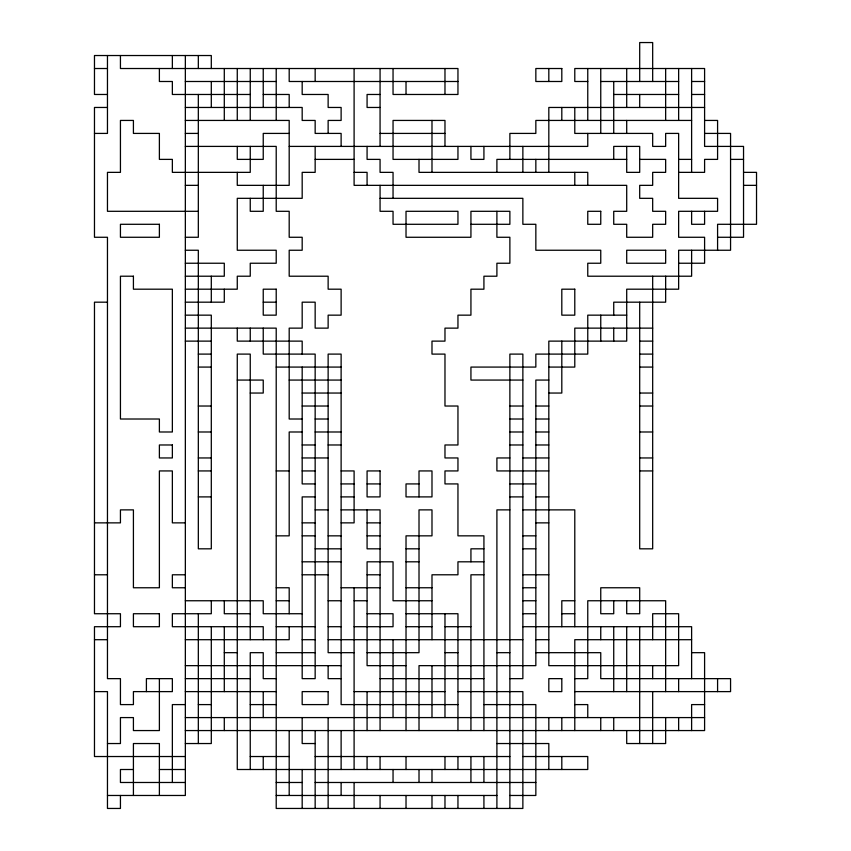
<?xml version="1.0" encoding="UTF-8"?>
<svg xmlns="http://www.w3.org/2000/svg" width="851" height="851" viewBox="0 0 851 851"><rect width="100%" height="100%" fill="white"/><g stroke="black" fill="none" stroke-linecap="round" stroke-linejoin="round"><path stroke-width="1.28" d="M94.472 68.516L107.46 68.516M185.348 81.494L276.213 81.494M457.955 81.494L289.191 81.494L289.191 68.516M587.764 81.494L574.787 81.494L574.787 68.516L704.596 68.516L704.596 146.404L743.54 146.404L743.54 237.269L717.584 237.269M600.753 81.494L678.641 81.494M691.618 81.494L704.596 81.494M107.46 94.472L94.472 94.472L94.472 55.528L211.303 55.528L211.303 68.516M250.247 94.472L172.359 94.472L172.359 81.494L159.382 81.494L159.382 68.516M263.236 94.472L289.191 94.472L289.191 107.46M380.067 94.472L367.079 94.472L367.079 107.46L380.067 107.46M613.731 94.472L678.641 94.472M691.618 94.472L704.596 94.472M107.46 107.46L94.472 107.46L94.472 237.269L107.46 237.269L107.46 678.641L120.438 678.641L120.438 704.596L133.416 704.596L133.416 691.618L172.359 691.618L172.359 678.641L146.404 678.641L146.404 691.618M185.348 107.46L302.179 107.46L302.179 120.438L315.157 120.438L315.157 133.416L341.123 133.416L341.123 146.404M704.596 107.46L548.821 107.46L548.821 172.359M185.348 120.438L289.191 120.438L289.191 185.348L237.269 185.348L237.269 172.359M691.618 120.438L535.843 120.438L535.843 133.416L509.877 133.416L509.877 159.382M704.596 120.438L717.584 120.438L717.584 159.382L704.596 159.382L704.596 172.359L678.641 172.359M94.472 133.416L107.46 133.416L107.46 55.528M185.348 133.416L198.326 133.416M289.191 133.416L263.236 133.416L263.236 159.382L237.269 159.382L237.269 146.404M380.067 133.416L444.977 133.416M704.596 133.416L730.562 133.416L730.562 250.247L678.641 250.247L678.641 289.191L626.708 289.191L626.708 341.123L548.821 341.123L548.821 665.652L678.641 665.652L678.641 613.731L652.674 613.731L652.674 639.697M185.348 146.404L276.213 146.404L276.213 211.303L289.191 211.303L289.191 237.269L302.179 237.269L302.179 250.247L289.191 250.247L289.191 276.213L328.135 276.213L328.135 289.191L341.123 289.191L341.123 315.157L328.135 315.157L328.135 328.135L315.157 328.135L315.157 302.179L302.179 302.179L302.179 328.135L289.191 328.135L289.191 419.011L302.179 419.011M289.191 146.404L587.764 146.404L587.764 133.416M315.157 159.382L354.101 159.382M626.708 159.382L496.899 159.382L496.899 172.359M639.697 159.382L665.652 159.382L665.652 172.359L652.674 172.359L652.674 185.348L639.697 185.348L639.697 198.326L652.674 198.326L652.674 211.303L665.652 211.303L665.652 224.292L652.674 224.292L652.674 237.269L626.708 237.269L626.708 224.292L613.731 224.292L613.731 211.303L626.708 211.303L626.708 185.348L354.101 185.348L354.101 68.516M678.641 159.382L691.618 159.382M730.562 159.382L743.54 159.382M354.101 172.359L367.079 172.359L367.079 185.348M743.54 172.359L756.528 172.359L756.528 224.292L717.584 224.292L717.584 250.247M185.348 185.348L198.326 185.348M743.54 185.348L756.528 185.348M380.067 198.326L522.865 198.326L522.865 224.292L535.843 224.292L535.843 250.247L600.753 250.247L600.753 263.236L587.764 263.236L587.764 276.213L691.618 276.213L691.618 250.247M198.326 211.303L107.46 211.303L107.46 172.359L120.438 172.359L120.438 120.438L133.416 120.438L133.416 133.416L159.382 133.416L159.382 159.382L172.359 159.382L172.359 172.359L250.247 172.359L250.247 146.404M470.933 224.292L509.877 224.292L509.877 211.303L470.933 211.303L470.933 237.269L406.023 237.269L406.023 211.303L457.955 211.303L457.955 224.292L393.045 224.292L393.045 211.303L380.067 211.303L380.067 185.348M185.348 237.269L198.326 237.269L198.326 94.472M185.348 250.247L198.326 250.247L198.326 548.821L211.303 548.821L211.303 315.157L185.348 315.157M185.348 263.236L224.292 263.236L224.292 276.213L185.348 276.213M678.641 263.236L704.596 263.236L704.596 237.269L678.641 237.269L678.641 211.303L717.584 211.303L717.584 198.326L678.641 198.326L678.641 133.416L665.652 133.416L665.652 146.404L652.674 146.404L652.674 133.416L574.787 133.416L574.787 107.46M185.348 289.191L237.269 289.191L237.269 276.213L250.247 276.213L250.247 263.236L276.213 263.236L276.213 250.247L237.269 250.247L237.269 198.326L302.179 198.326L302.179 172.359L315.157 172.359L315.157 146.404M107.46 302.179L94.472 302.179L94.472 613.731L120.438 613.731L120.438 626.708L94.472 626.708L94.472 756.528L185.348 756.528M185.348 302.179L224.292 302.179L224.292 289.191M263.236 302.179L276.213 302.179M626.708 315.157L587.764 315.157L587.764 354.101L535.843 354.101L535.843 367.079L470.933 367.079L470.933 380.067L522.865 380.067M185.348 328.135L276.213 328.135L276.213 808.45L522.865 808.45L522.865 691.618L457.955 691.618M652.674 328.135L574.787 328.135L574.787 367.079L548.821 367.079M185.348 341.123L211.303 341.123M639.697 341.123L652.674 341.123M198.326 354.101L211.303 354.101M639.697 354.101L652.674 354.101M198.326 367.079L211.303 367.079M276.213 367.079L341.123 367.079M639.697 367.079L652.674 367.079M237.269 380.067L263.236 380.067L263.236 393.045L250.247 393.045M289.191 380.067L341.123 380.067M548.821 380.067L535.843 380.067L535.843 665.652L419.011 665.652L419.011 730.562M302.179 393.045L341.123 393.045M548.821 393.045L561.809 393.045L561.809 341.123M639.697 393.045L652.674 393.045M198.326 406.023L211.303 406.023M302.179 406.023L328.135 406.023M509.877 406.023L522.865 406.023M535.843 406.023L548.821 406.023M639.697 406.023L652.674 406.023M315.157 419.011L328.135 419.011M509.877 419.011L522.865 419.011M535.843 419.011L548.821 419.011M198.326 431.989L211.303 431.989M302.179 431.989L289.191 431.989L289.191 535.843L276.213 535.843M315.157 431.989L341.123 431.989M509.877 431.989L522.865 431.989M535.843 431.989L548.821 431.989M639.697 431.989L652.674 431.989M302.179 444.977L315.157 444.977M328.135 444.977L341.123 444.977M509.877 444.977L522.865 444.977M535.843 444.977L548.821 444.977M198.326 457.955L211.303 457.955M302.179 457.955L328.135 457.955M509.877 457.955L496.899 457.955L496.899 470.933L548.821 470.933M522.865 457.955L548.821 457.955M639.697 457.955L652.674 457.955M198.326 470.933L211.303 470.933M276.213 470.933L289.191 470.933M302.179 470.933L315.157 470.933M341.123 470.933L354.101 470.933L354.101 522.865L341.123 522.865M639.697 470.933L652.674 470.933M315.157 483.921L302.179 483.921L302.179 367.079M341.123 483.921L354.101 483.921M367.079 483.921L380.067 483.921M419.011 483.921L406.023 483.921L406.023 496.899L431.989 496.899L431.989 470.933L419.011 470.933L419.011 496.899M509.877 483.921L535.843 483.921M198.326 496.899L211.303 496.899M315.157 496.899L302.179 496.899L302.179 678.641L315.157 678.641L315.157 354.101L263.236 354.101L263.236 328.135M341.123 496.899L354.101 496.899M509.877 496.899L522.865 496.899M535.843 496.899L548.821 496.899M315.157 509.877L328.135 509.877M341.123 509.877L380.067 509.877L380.067 730.562M509.877 509.877L496.899 509.877L496.899 808.45M522.865 509.877L574.787 509.877L574.787 626.708M94.472 522.865L120.438 522.865L120.438 509.877L133.416 509.877L133.416 587.764L159.382 587.764L159.382 470.933L172.359 470.933L172.359 522.865L185.348 522.865M302.179 522.865L315.157 522.865M367.079 522.865L380.067 522.865M535.843 522.865L548.821 522.865M302.179 535.843L315.157 535.843M328.135 535.843L341.123 535.843M367.079 535.843L380.067 535.843M522.865 535.843L535.843 535.843M315.157 548.821L341.123 548.821M380.067 548.821L367.079 548.821L367.079 509.877M406.023 548.821L419.011 548.821M483.921 548.821L470.933 548.821L470.933 561.809M522.865 548.821L535.843 548.821M302.179 561.809L341.123 561.809M406.023 561.809L419.011 561.809M483.921 561.809L457.955 561.809L457.955 574.787L431.989 574.787L431.989 639.697M94.472 574.787L107.46 574.787M185.348 574.787L172.359 574.787L172.359 587.764L185.348 587.764M302.179 574.787L328.135 574.787M367.079 574.787L380.067 574.787M483.921 574.787L470.933 574.787L470.933 730.562M522.865 574.787L548.821 574.787M276.213 587.764L289.191 587.764L289.191 613.731M341.123 587.764L380.067 587.764M406.023 587.764L431.989 587.764M522.865 587.764L535.843 587.764M185.348 600.753L263.236 600.753L263.236 613.731L302.179 613.731M276.213 600.753L289.191 600.753M328.135 600.753L341.123 600.753M354.101 600.753L367.079 600.753M431.989 600.753L393.045 600.753L393.045 561.809L367.079 561.809L367.079 665.652L406.023 665.652M522.865 600.753L535.843 600.753M574.787 600.753L561.809 600.753L561.809 626.708M250.247 613.731L224.292 613.731L224.292 600.753M367.079 613.731L393.045 613.731L393.045 626.708L354.101 626.708M406.023 613.731L457.955 613.731L457.955 730.562M522.865 613.731L535.843 613.731M561.809 613.731L574.787 613.731M276.213 626.708L315.157 626.708M328.135 626.708L341.123 626.708M406.023 626.708L431.989 626.708M444.977 626.708L470.933 626.708M522.865 626.708L691.618 626.708L691.618 678.641M94.472 639.697L107.46 639.697M185.348 639.697L289.191 639.697L289.191 626.708M302.179 639.697L315.157 639.697M328.135 639.697L522.865 639.697M535.843 639.697L548.821 639.697M691.618 639.697L574.787 639.697L574.787 730.562M224.292 652.674L237.269 652.674M276.213 652.674L315.157 652.674M354.101 652.674L328.135 652.674L328.135 354.101L341.123 354.101L341.123 704.596L457.955 704.596M367.079 652.674L419.011 652.674L419.011 509.877L431.989 509.877L431.989 535.843L406.023 535.843L406.023 730.562M444.977 652.674L457.955 652.674M496.899 652.674L509.877 652.674M535.843 652.674L600.753 652.674L600.753 678.641L730.562 678.641L730.562 691.618L574.787 691.618M691.618 652.674L704.596 652.674L704.596 730.562L185.348 730.562M185.348 665.652L341.123 665.652M185.348 678.641L250.247 678.641M276.213 678.641L263.236 678.641L263.236 652.674L250.247 652.674L250.247 769.506M341.123 678.641L328.135 678.641L328.135 665.652M380.067 678.641L483.921 678.641M509.877 678.641L522.865 678.641L522.865 354.101L509.877 354.101L509.877 808.45M574.787 678.641L587.764 678.641L587.764 600.753L665.652 600.753L665.652 691.618M94.472 691.618L107.46 691.618L107.46 808.45L120.438 808.45L120.438 795.472M185.348 691.618L276.213 691.618M354.101 691.618L444.977 691.618M185.348 704.596L172.359 704.596L172.359 782.484M198.326 704.596L211.303 704.596M250.247 704.596L276.213 704.596M483.921 704.596L535.843 704.596L535.843 795.472L509.877 795.472M574.787 704.596L587.764 704.596L587.764 717.584M704.596 704.596L691.618 704.596L691.618 730.562M185.348 717.584L704.596 717.584M107.46 743.54L120.438 743.54L120.438 717.584L133.416 717.584L133.416 730.562L159.382 730.562L159.382 678.641M185.348 743.54L211.303 743.54L211.303 626.708M315.157 743.54L302.179 743.54L302.179 717.584M496.899 743.54L548.821 743.54L548.821 769.506M250.247 756.528L289.191 756.528M315.157 756.528L509.877 756.528M522.865 756.528L587.764 756.528L587.764 769.506L237.269 769.506L237.269 354.101L250.247 354.101L250.247 639.697M133.416 769.506L120.438 769.506L120.438 782.484L185.348 782.484M159.382 769.506L185.348 769.506M276.213 782.484L302.179 782.484M315.157 782.484L535.843 782.484M107.46 795.472L185.348 795.472L185.348 55.528M276.213 795.472L496.899 795.472M717.584 678.641L717.584 691.618M704.596 211.303L704.596 224.292L691.618 224.292L691.618 211.303M691.618 68.516L691.618 172.359M678.641 68.516L678.641 120.438M678.641 678.641L678.641 691.618M678.641 717.584L678.641 730.562M665.652 68.516L665.652 120.438M665.652 276.213L665.652 302.179L613.731 302.179L613.731 315.157M665.652 717.584L665.652 743.54L626.708 743.54L626.708 730.562M652.674 81.494L652.674 42.55L639.697 42.55L639.697 81.494M652.674 276.213L652.674 548.821L639.697 548.821L639.697 302.179M652.674 665.652L652.674 678.641M652.674 691.618L652.674 743.54M639.697 94.472L639.697 107.46M639.697 626.708L639.697 743.54M626.708 68.516L626.708 107.46M626.708 120.438L626.708 133.416M626.708 146.404L626.708 172.359L639.697 172.359L639.697 146.404L613.731 146.404L613.731 159.382M626.708 600.753L626.708 613.731L639.697 613.731L639.697 587.764L600.753 587.764L600.753 613.731L613.731 613.731L613.731 600.753M626.708 626.708L626.708 691.618M613.731 81.494L613.731 133.416M613.731 328.135L613.731 341.123M613.731 626.708L613.731 691.618M613.731 717.584L613.731 730.562M600.753 68.516L600.753 133.416M600.753 315.157L600.753 341.123M600.753 626.708L600.753 639.697M600.753 717.584L600.753 730.562M587.764 68.516L587.764 120.438M587.764 185.348L587.764 172.359L419.011 172.359L419.011 159.382M574.787 172.359L574.787 185.348M561.809 107.46L561.809 120.438M561.809 717.584L561.809 730.562M561.809 756.528L561.809 769.506M548.821 68.516L548.821 81.494M548.821 717.584L548.821 730.562M535.843 159.382L535.843 172.359M522.865 146.404L522.865 172.359M496.899 211.303L496.899 237.269L509.877 237.269L509.877 263.236L496.899 263.236L496.899 276.213L483.921 276.213L483.921 289.191L470.933 289.191L470.933 315.157L457.955 315.157L457.955 328.135L444.977 328.135L444.977 341.123L431.989 341.123L431.989 354.101L444.977 354.101L444.977 406.023L457.955 406.023L457.955 444.977L444.977 444.977L444.977 457.955L457.955 457.955L457.955 470.933L444.977 470.933L444.977 483.921L457.955 483.921L457.955 535.843L483.921 535.843L483.921 730.562M483.921 146.404L483.921 159.382L470.933 159.382L470.933 146.404M483.921 756.528L483.921 782.484M483.921 795.472L483.921 808.45M470.933 756.528L470.933 782.484M457.955 146.404L457.955 159.382L393.045 159.382L393.045 120.438L444.977 120.438L444.977 146.404M457.955 756.528L457.955 769.506M457.955 795.472L457.955 808.45M444.977 68.516L444.977 94.472M444.977 613.731L444.977 717.584M444.977 756.528L444.977 769.506M444.977 795.472L444.977 808.45M431.989 120.438L431.989 172.359M431.989 665.652L431.989 717.584M431.989 769.506L431.989 782.484M431.989 795.472L431.989 808.45M419.011 769.506L419.011 782.484M406.023 81.494L406.023 94.472M406.023 756.528L406.023 769.506M406.023 795.472L406.023 808.45M393.045 68.516L393.045 94.472L457.955 94.472L457.955 68.516L120.438 68.516L120.438 55.528M393.045 198.326L393.045 172.359L380.067 172.359L380.067 159.382L367.079 159.382L367.079 146.404M393.045 639.697L393.045 717.584M393.045 769.506L393.045 782.484M380.067 68.516L380.067 146.404M380.067 756.528L380.067 769.506M380.067 795.472L380.067 808.45M367.079 691.618L367.079 730.562M367.079 756.528L367.079 769.506M354.101 587.764L354.101 769.506M354.101 782.484L354.101 808.45M341.123 730.562L341.123 769.506M341.123 782.484L341.123 795.472M328.135 133.416L328.135 120.438L341.123 120.438L341.123 107.46L328.135 107.46L328.135 94.472L302.179 94.472L302.179 81.494M328.135 717.584L328.135 808.45M315.157 68.516L315.157 81.494M315.157 730.562L315.157 808.45M302.179 354.101L302.179 341.123L237.269 341.123L237.269 328.135M302.179 769.506L302.179 808.45M289.191 730.562L289.191 795.472M276.213 68.516L276.213 120.438M263.236 68.516L263.236 107.46M263.236 185.348L263.236 211.303L250.247 211.303L250.247 198.326M263.236 639.697L263.236 626.708L172.359 626.708L172.359 613.731L211.303 613.731L211.303 600.753M263.236 691.618L263.236 717.584M263.236 756.528L263.236 769.506M250.247 68.516L250.247 120.438M250.247 328.135L250.247 341.123M237.269 68.516L237.269 120.438M224.292 68.516L224.292 120.438M224.292 626.708L224.292 691.618M224.292 717.584L224.292 730.562M211.303 81.494L211.303 107.46M211.303 276.213L211.303 302.179M198.326 55.528L198.326 68.516M198.326 613.731L198.326 743.54M172.359 55.528L172.359 68.516M159.382 795.472L159.382 743.54L133.416 743.54L133.416 795.472M561.809 68.516L535.843 68.516L535.843 81.494L561.809 81.494L561.809 68.516M600.753 211.303L587.764 211.303L587.764 224.292L600.753 224.292L600.753 211.303M159.382 224.292L120.438 224.292L120.438 237.269L159.382 237.269L159.382 224.292M665.652 250.247L626.708 250.247L626.708 263.236L665.652 263.236L665.652 250.247M133.416 276.213L120.438 276.213L120.438 419.011L159.382 419.011L159.382 431.989L172.359 431.989L172.359 289.191L133.416 289.191L133.416 276.213M276.213 289.191L263.236 289.191L263.236 315.157L276.213 315.157L276.213 289.191M574.787 289.191L561.809 289.191L561.809 315.157L574.787 315.157L574.787 289.191M172.359 444.977L159.382 444.977L159.382 457.955L172.359 457.955L172.359 444.977M380.067 470.933L367.079 470.933L367.079 496.899L380.067 496.899L380.067 470.933M159.382 613.731L133.416 613.731L133.416 626.708L159.382 626.708L159.382 613.731M561.809 678.641L548.821 678.641L548.821 691.618L561.809 691.618L561.809 678.641M328.135 691.618L302.179 691.618L302.179 704.596L328.135 704.596L328.135 691.618"/></g></svg>
